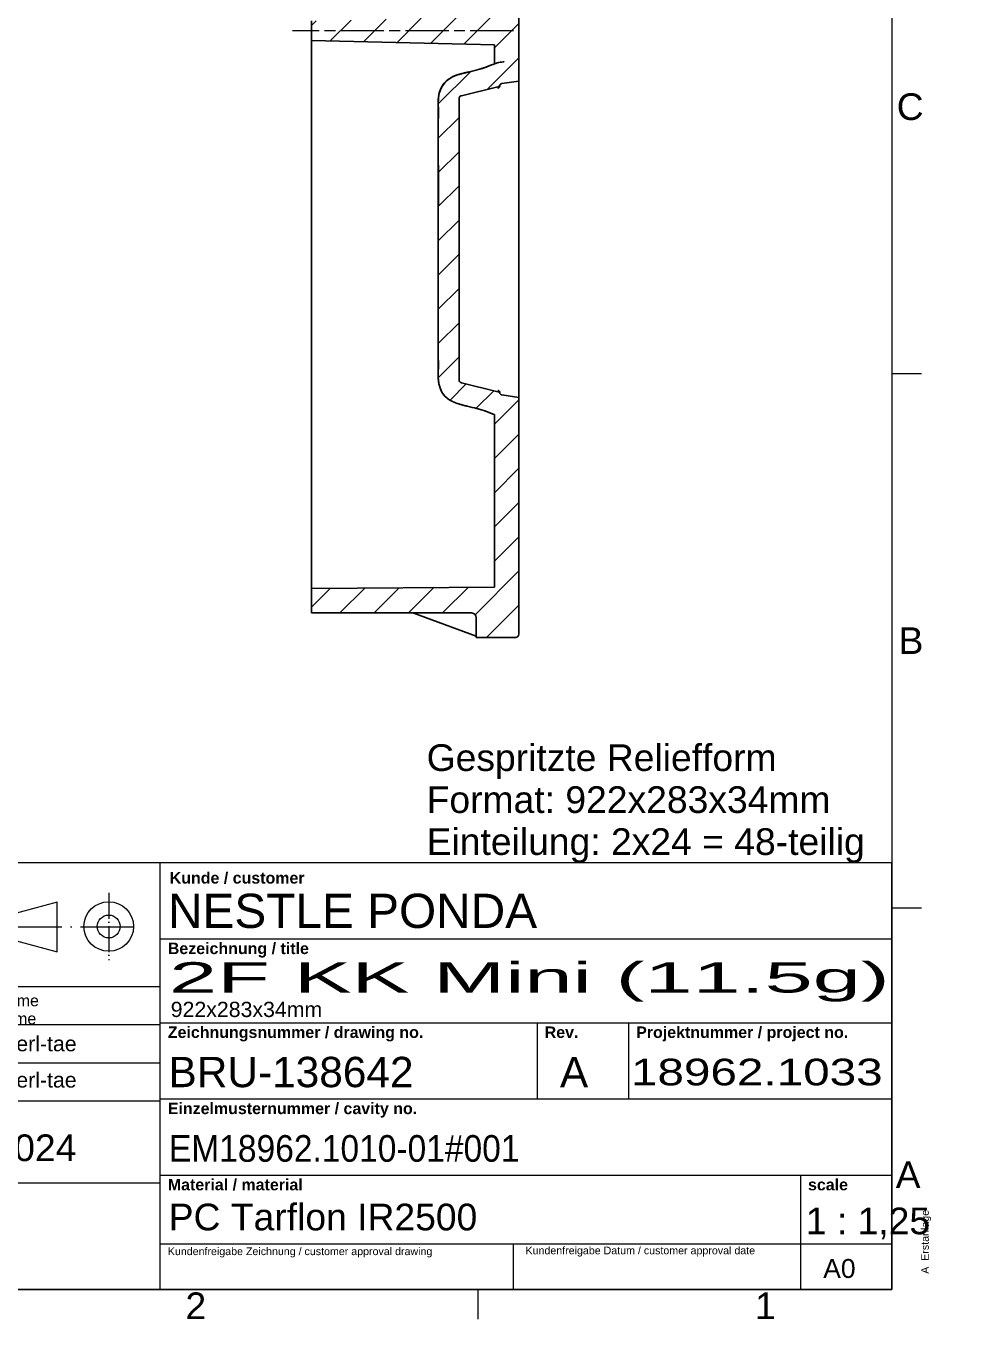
# Model space of a CAD drawing. Header units: millimetres. Extents: x 0 to 1486, y 0 to 1051.
# Drawn here: x 1319.2 to 1472.1, y 20.1 to 232.2 of the extents above; entities that cross this region are included whole.
import ezdxf
from ezdxf.enums import TextEntityAlignment as Align

# ---------------------------------------------------------------- set-up
doc = ezdxf.new("R2010")
doc.units = ezdxf.units.MM
doc.header["$LTSCALE"] = 1.25
doc.linetypes.add('CHAIN', pattern=[0.3543, 0.2362, -0.0295, 0.0591, -0.0295])
doc.linetypes.add('LONG_DASH_DOTTED', pattern=[0.3001, 0.2362, -0.0295, 0.0049, -0.0295])
for name, color, linetype, lineweight, true_color in [('Mittellinie(DIN)', 7, 'CHAIN', 15, 0x262659), ('Schraffur', 7, 'Continuous', 9, 0x1e1e47), ('Sichtbare Kanten(DIN)', 7, 'Continuous', 25, 0x262659), ('Skizziergeometrie(DIN)', 7, 'Continuous', 9, 0x262659), ('Skizzierlinie(DIN)', 7, 'Continuous', 9, 0x262659), ('Symbole(DIN)', 7, 'Continuous', 15, 0x262659)]:
    doc.layers.add(name, color=color, linetype=linetype, lineweight=lineweight, true_color=true_color)
doc.styles.add('Aktuell-DIN', font='arial.ttf')
doc.styles.add('Textstil157', font='arial.ttf', dxfattribs={"width": 0.78472})
doc.styles.add('Textstil159', font='arial.ttf', dxfattribs={"width": 0.784054})
doc.styles.add('Textstil307', font='arial.ttf', dxfattribs={"width": 1.278683})
doc.styles.add('Textstil31', font='arial.ttf')
doc.styles.add('Textstil310', font='arial.ttf', dxfattribs={"width": 2.038935})
doc.styles.add('Textstil32', font='arial.ttf')
doc.styles.add('Textstil44', font='arial.ttf', dxfattribs={"width": 0.9})
doc.styles.add('Textstil60', font='arial.ttf', dxfattribs={"width": 0.9})
doc.styles.add('Textstil70', font='arial.ttf')
doc.styles.add('Textstil82', font='arial.ttf')
doc.styles.add('Textstil85', font='arial.ttf')
doc.styles.add('Textstil95', font='arial.ttf', dxfattribs={"width": 0.9})

# ---------------------------------------------------------------- blocks, each defined once
blk = doc.blocks.new('Ränder Standardrahmen')
at = {"layer": 'Skizziergeometrie(DIN)'}
for p, q in [((1169, 140.17), (1172.9, 140.17)), ((1169, 70.08), (1172.9, 70.08)), ((1114.69, 20), (1114.69, 16.1))]:
    blk.add_line(p, q, dxfattribs=at)
at = {"layer": 'Skizziergeometrie(DIN)', "flags": 128}
blk.add_lwpolyline([(20, 20), (20, 821), (1169, 821), (1169, 20), (20, 20)], dxfattribs=at)
at = {"layer": 'Symbole(DIN)', "color": 179, "true_color": 0x262659, "char_height": 3.5, "attachment_point": 7, "style": 'Aktuell-DIN'}
for s, insert in [('C', (1169.64, 173.4)), ('B', (1169.89, 103.38)), ('A', (1169.51, 33.29)), ('2', (1076.32, 16.1)), ('1', (1151.04, 16.1))]:
    blk.add_mtext(s, dxfattribs=dict(at, insert=insert))
blk = doc.blocks.new('Schriftfelder Brunner_DIN')
at = {"layer": 'Skizziergeometrie(DIN)'}
for p, q in [((586.22, 162.14), (776.22, 162.14)), ((680.22, 106.14), (680.22, 162.14)), ((776.22, 106.14), (776.22, 162.14)), ((666.72, 156.95), (660.22, 155.2)), ((666.72, 150.45), (666.72, 156.95)), ((660.22, 152.2), (666.72, 150.45)), ((680.22, 152.14), (776.22, 152.14)), ((680.22, 141.14), (776.22, 141.14)), ((729.67, 141.14), (729.67, 131.14)), ((741.67, 141.14), (741.67, 131.14)), ((680.22, 131.14), (776.22, 131.14)), ((680.22, 121.14), (776.22, 121.14)), ((764.22, 121.14), (764.22, 106.14)), ((633.22, 120.14), (680.22, 120.14)), ((680.22, 112.14), (776.22, 112.14)), ((726.55, 112.14), (726.55, 106.14)), ((586.22, 106.14), (776.22, 106.14))]:
    blk.add_line(p, q, dxfattribs=at)
at = {"layer": 'Skizziergeometrie(DIN)', "linetype": 'LONG_DASH_DOTTED', "ltscale": 11.557228}
blk.add_line((673.47, 158.16), (673.47, 149.35), dxfattribs=at)
at = {"layer": 'Skizziergeometrie(DIN)', "linetype": 'LONG_DASH_DOTTED', "ltscale": 30.835279}
blk.add_line((658.21, 153.7), (676.72, 153.7), dxfattribs=at)
at = {"layer": 'Skizziergeometrie(DIN)'}
for radius in [3.25, 1.5]:
    blk.add_circle((673.47, 153.76), radius, dxfattribs=at)
at = {"layer": 'Skizzierlinie(DIN)', "linetype": 'Continuous'}
for p, q in [((633.22, 145.89), (680.22, 145.89)), ((633.22, 140.89), (680.22, 140.89)), ((633.22, 135.89), (680.22, 135.89)), ((633.22, 130.89), (680.22, 130.89))]:
    blk.add_line(p, q, dxfattribs=at)
at = {"layer": 'Symbole(DIN)', "color": 7, "char_height": 1, "attachment_point": 4, "rotation": 90, "style": 'Aktuell-DIN'}
for s, insert, width in [('\\fArial|b0|i0;{\\H1.0000;  }', (780.71, 163.19), 80.9694), ('\\fArial|b0|i0;{\\H1.0000;A  Erstanlage}', (780.72, 108.19), 70.1304), ('\\fArial|b0|i0;{\\H1.0000;  }', (782.12, 108.2), 70.1304), ('\\fArial|b0|i0;{\\H1.0000;  }', (783.52, 108.2), 76.3241), ('\\fArial|b0|i0;{\\H1.0000;  }', (784.92, 108.19), 77.0984)]:
    blk.add_mtext(s, dxfattribs=dict(at, insert=insert, width=width))
for insert in [(782.11, 163.19), (783.51, 163.19), (784.91, 163.19)]:
    blk.add_mtext('\\fArial|b0|i0;{\\H1.0000;  }', dxfattribs=dict(at, insert=insert))
at = {"layer": 'Symbole(DIN)', "color": 7, "attachment_point": 1, "style": 'Aktuell-DIN'}
for s, insert, char_height in [('\\fArial|b1|i0;{\\H1.5000;Kunde / customer}', (681.47, 160.89), 1.5), ('\\fArial|b1|i0;{\\H1.5000;Rev.}', (730.67, 140.64), 1.5), ('\\fArial|b1|i0;{\\H1.5000;Projektnummer / project no.}', (742.67, 140.64), 1.5), ('\\fArial|b1|i0;{\\H1.5000;Einzelmusternummer / cavity no.}', (681.22, 130.64), 1.5), ('\\fArial|b1|i0;{\\H1.5000;Material / material}', (681.22, 120.64), 1.5), ('\\fArial|b1|i0;{\\H1.5000;scale}', (765.22, 120.64), 1.5), ('\\fArial|b0|i0;{\\H1.0000;Kundenfreigabe Zeichnung / customer approval drawing}', (681.22, 111.64), 1), ('\\fArial|b0|i0;{\\H1.0000;Kundenfreigabe Datum / customer approval date}', (728.15, 111.75), 1)]:
    blk.add_mtext(s, dxfattribs=dict(at, insert=insert, char_height=char_height))
at = {"layer": 'Symbole(DIN)', "color": 7, "char_height": 1.5, "attachment_point": 1, "style": 'Aktuell-DIN'}
for s, insert, width in [('\\fArial|b1|i0;{\\H1.5000;Bezeichnung / title}', (681.22, 151.64), 33.1294), ('\\fArial|b1|i0;{\\H1.5000;Zeichnungsnummer / drawing no.}', (681.22, 140.64), 47.1313)]:
    blk.add_mtext(s, dxfattribs=dict(at, insert=insert, width=width))
at = {"layer": 'Symbole(DIN)', "color": 7, "insert": (658.72, 140.91), "char_height": 1.5, "attachment_point": 7, "line_spacing_factor": 0.944221, "style": 'Aktuell-DIN'}
blk.add_mtext('\\fArial|b0|i0;{\\H1.5000;Name\\P}\\fArial|b0|i0;{\\H1.5000;name}', dxfattribs=at)
at = {"layer": 'Symbole(DIN)', "color": 7}
for tag, p, height, style in [('Kunde_001', (681.24, 153.57), 4.49, 'Textstil82'), ('EPL_ABMESSUNG_001', (681.6, 141.88), 2, 'Textstil31'), ('Ersteller_001', (657.62, 137.39), 2, 'Textstil31'), ('Teilenummer_001', (681.31, 132.68), 3.98, 'Textstil85'), ('Revision_001', (732.67, 132.65), 3.98, 'Textstil85'), ('WF_Freigegeben_USERIN_001', (657.62, 132.63), 2, 'Textstil31'), ('R00_Revision_001', (591.29, 124.44), 2, 'Textstil31'), ('R00_Änderungsdatum_001', (598.64, 124.45), 2, 'Textstil31'), ('R00_Autor_001', (614.62, 124.46), 2, 'Textstil31'), ('Erstelldatum_001', (644.76, 122.97), 3.5, 'Aktuell-DIN'), ('Werkstoff_001', (681.34, 113.89), 3.5, 'Aktuell-DIN'), ('Anfänglicher_Ansichtsmaßstab_001', (764.93, 113.38), 3.5, 'Aktuell-DIN'), ('Artikelnummer_ERP_001', (587.14, 109.55), 5, 'Textstil32'), ('Blattgröße_001', (767.22, 107.64), 2.49, 'Textstil70')]:
    blk.add_attdef(tag, p, '', height=height, dxfattribs=dict(at, style=style))
at = {"layer": 'Symbole(DIN)', "color": 7, "style": 'Textstil31'}
for tag, p in [('R07_Änderungsdatum', (598.72, 146.44)), ('R07_Autor', (614.72, 146.44)), ('R06_Änderungsdatum', (598.72, 143.44)), ('R06_Autor', (614.72, 143.44)), ('R05_Änderungsdatum', (598.72, 140.44)), ('R05_Autor', (614.72, 140.44)), ('R04_Änderungsdatum', (598.72, 137.44)), ('R04_Autor', (614.72, 137.44)), ('R03_Änderungsdatum', (598.72, 134.44)), ('R03_Autor', (614.72, 134.44)), ('R02_Änderungsdatum', (598.72, 131.44)), ('R02_Autor', (614.72, 131.44)), ('R01_Änderungsdatum', (598.72, 128.41)), ('R01_Autor', (614.72, 128.41))]:
    blk.add_attdef(tag, text='', height=2, dxfattribs=at).set_placement(p, align=Align.MIDDLE_LEFT)
at = {"layer": 'Symbole(DIN)', "color": 7}
for tag, p, height, style, width in [('Benennung_Extern_001', (681.39, 145.09), 3.98, 'Textstil310', 2.0389), ('Erstelldatum_001', (645.4, 137.35), 2, 'Textstil157', 0.7847), ('Projektnummer_001', (741.99, 132.91), 3.5, 'Textstil307', 1.2787), ('WF_Freigegeben_DATEIN_001', (645.38, 132.52), 2, 'Textstil159', 0.7841), ('Musternummer_001', (681.37, 122.89), 3.5, 'Textstil44', 0.9)]:
    blk.add_attdef(tag, p, '', height=height, dxfattribs=dict(at, style=style, width=width))
at = {"layer": 'Symbole(DIN)', "color": 7, "style": 'Textstil31'}
for tag, p in [('R07_Revision', (592.23, 146.44)), ('R06_Revision', (592.23, 143.44)), ('R05_Revision', (592.23, 140.44)), ('R04_Revision', (592.23, 137.44)), ('R03_Revision', (592.23, 134.44)), ('R02_Revision', (592.23, 131.44)), ('R01_Revision', (592.23, 128.41))]:
    blk.add_attdef(tag, text='', height=2, dxfattribs=at).set_placement(p, align=Align.MIDDLE_CENTER)
at = {"layer": 'Symbole(DIN)', "color": 7}
for tag, height, style, p in [('Freigeber_Kunde', 2.5, 'Textstil60', (681.72, 109.64)), ('Freigabedatum_Kunde', 2.49, 'Textstil95', (728.17, 109.64))]:
    blk.add_attdef(tag, text='', height=height, dxfattribs=dict(at, style=style)).set_placement(p, align=Align.TOP_LEFT)
blk = doc.blocks.new('Dofo o.Konturr.o.Magnete_1')
at = {"layer": 'Symbole(DIN)', "color": 179, "true_color": 0x262659, "insert": (-28.74, 6.57), "char_height": 3.5, "attachment_point": 1, "line_spacing_factor": 0.944221, "style": 'Aktuell-DIN'}
blk.add_mtext('Gespritzte Reliefform\\PFormat: 922x283x34mm\\PEinteilung: 2x24 = 48-teilig', dxfattribs=at)

msp = doc.modelspace()

# ---------------------------------------------------------------- hatches: boundary and pattern name
at = {"layer": 'Schraffur'}
h = msp.add_hatch(dxfattribs=at)
h.set_pattern_fill('ANSI31', color=256, scale=31.75, style=0)
h.set_pattern_definition([(45, (0, 0), (-2.80633, 2.80633), [])])
edge = h.paths.add_edge_path()
edge.add_spline(control_points=[(1396.984, 222.5529), (1396.9977, 222.5854), (1397.0156, 222.616), (1397.0712, 222.6872), (1397.1114, 222.7203), (1397.1999, 222.7713), (1397.2496, 222.7871), (1397.297, 222.7938)], knot_values=[-0.03502854, -0.03502854, -0.03502854, -0.03502854, -0.02698494, -0.02698494, -0.01435568, -0.01435568, 0, 0, 0, 0], degree=3, periodic=0)
edge.add_line((1397.297, 222.7938), (1400.0726, 223.1839))
edge.add_line((1400.0726, 223.1839), (1400.0726, 323.7139))
edge.add_line((1400.0726, 323.7139), (1397.297, 324.104))
edge.add_spline(control_points=[(1397.297, 324.104), (1397.2533, 324.1101), (1397.2105, 324.1236), (1397.1317, 324.1637), (1397.0957, 324.1903), (1397.0284, 324.26), (1397.0019, 324.3024), (1396.984, 324.3449)], knot_values=[-0.04710107, -0.04710107, -0.04710107, -0.04710107, -0.03707219, -0.03707219, -0.02698495, -0.02698495, -0.01488365, -0.01488365, -0.01488365, -0.01488365], degree=3, periodic=0)
edge.add_spline(control_points=[(1396.984, 324.3449), (1396.9664, 324.3866), (1396.9431, 324.4259), (1396.8866, 324.4972), (1396.8537, 324.5288), (1396.7604, 324.5965), (1396.7, 324.6223), (1396.6424, 324.6364)], knot_values=[-0.04105801, -0.04105801, -0.04105801, -0.04105801, -0.02940182, -0.02940182, -0.01779015, -0.01779015, 0, 0, 0, 0], degree=3, periodic=0)
edge.add_line((1396.6424, 324.6364), (1390.6534, 326.1075))
edge.add_spline(control_points=[(1390.6534, 326.1075), (1390.6083, 326.1185), (1390.5646, 326.1361), (1390.4836, 326.1823), (1390.4466, 326.2111), (1390.3654, 326.2946), (1390.3313, 326.3506), (1390.2824, 326.4716), (1390.2726, 326.5365), (1390.2726, 326.593)], knot_values=[-0.04975464, -0.04975464, -0.04975464, -0.04975464, -0.04045265, -0.04045265, -0.0310865, -0.0310865, -0.0169662, -0.0169662, 0, 0, 0, 0], degree=3, periodic=0)
edge.add_line((1390.2726, 326.593), (1390.2726, 372.7047))
edge.add_spline(control_points=[(1390.2726, 372.7047), (1390.2726, 372.7512), (1390.2792, 372.7978), (1390.3049, 372.8874), (1390.324, 372.9302), (1390.3857, 373.029), (1390.432, 373.0755), (1390.5378, 373.1518), (1390.5984, 373.1768), (1390.6534, 373.1903)], knot_values=[-0.04975463, -0.04975463, -0.04975463, -0.04975463, -0.04045264, -0.04045264, -0.03108649, -0.03108649, -0.0169662, -0.0169662, 0, 0, 0, 0], degree=3, periodic=0)
edge.add_line((1390.6534, 373.1903), (1396.6424, 374.6613))
edge.add_spline(control_points=[(1396.6424, 374.6613), (1396.6864, 374.6721), (1396.7289, 374.6889), (1396.8082, 374.7336), (1396.8445, 374.7611), (1396.926, 374.8427), (1396.961, 374.8982), (1396.984, 374.9529)], knot_values=[-0.04105805, -0.04105805, -0.04105805, -0.04105805, -0.02940185, -0.02940185, -0.01779017, -0.01779017, 0, 0, 0, 0], degree=3, periodic=0)
edge.add_spline(control_points=[(1396.984, 374.9529), (1396.9977, 374.9854), (1397.0156, 375.016), (1397.0712, 375.0872), (1397.1114, 375.1203), (1397.1999, 375.1713), (1397.2496, 375.1871), (1397.297, 375.1938)], knot_values=[-0.03502854, -0.03502854, -0.03502854, -0.03502854, -0.02698494, -0.02698494, -0.01435568, -0.01435568, 0, 0, 0, 0], degree=3, periodic=0)
edge.add_line((1397.297, 375.1938), (1400.0726, 375.5839))
edge.add_line((1400.0726, 375.5839), (1400.0726, 414.4489))
edge.add_ellipse((1399.5726, 414.4489), major_axis=(0, 0.5), ratio=1, start_angle=270, end_angle=360)
edge.add_line((1399.5726, 414.9489), (1393.0726, 414.9489))
edge.add_line((1393.0726, 414.9489), (1393.0726, 411.6989))
edge.add_ellipse((1392.3226, 411.6989), major_axis=(0, -0.75), ratio=1, start_angle=0, end_angle=90, ccw=False)
edge.add_line((1392.3226, 410.9489), (1366.0726, 410.9489))
edge.add_line((1366.0726, 410.9489), (1366.0726, 406.9489))
edge.add_line((1366.0726, 406.9489), (1396.0726, 406.6871))
edge.add_line((1396.0726, 406.6871), (1396.0726, 378.4139))
edge.add_spline(control_points=[(1396.0726, 378.4139), (1395.428, 378.1814), (1394.9839, 377.9185), (1392.6661, 377.2635), (1391.3091, 376.9531), (1390.1285, 376.6619), (1389.6008, 376.5042), (1388.6535, 375.9937), (1388.2539, 375.6892), (1387.7134, 375.0855), (1387.3853, 374.6588), (1386.7806, 372.9198), (1386.8804, 372.2407), (1386.8779, 369.9004), (1386.8678, 369.5224), (1386.8748, 365.6373), (1386.8702, 362.7983), (1386.8699, 359.5868), (1386.8693, 358.151), (1386.866, 348.6709), (1386.8666, 347.9254), (1386.8666, 343.0133), (1386.8654, 340.1393), (1386.8694, 334.6137), (1386.8579, 331.9621), (1386.8812, 328.0549), (1386.8475, 327.7935), (1386.8612, 326.7263), (1386.9017, 326.086), (1387.282, 324.8323), (1387.5352, 324.4368), (1388.0696, 323.7557), (1388.4962, 323.403), (1389.5993, 322.78), (1390.27, 322.6098), (1392.462, 322.0682), (1393.2842, 321.877), (1395.0012, 321.3632), (1395.4769, 321.0963), (1396.0726, 320.8824)], knot_values=[-3.88984256, -3.88984256, -3.88984256, -3.88984256, -3.29809676, -3.29809676, -2.86298784, -2.86298784, -2.41092493, -2.41092493, -2.03198907, -2.03198907, -1.78519008, -1.78519008, -1.39875312, -1.39875312, -1.27028238, -1.27028238, -0.92160679, -0.92160679, -0.87586396, -0.87586396, -0.80684017, -0.80684017, -0.7095029, -0.7095029, -0.61969878, -0.61969878, -0.57717278, -0.57717278, -0.53744441, -0.53744441, -0.50046235, -0.50046235, -0.44055507, -0.44055507, -0.35866563, -0.35866563, -0.22430028, -0.22430028, -0.02449533, -0.02449533, -0.02449533, -0.02449533], degree=3, periodic=0)
edge.add_line((1396.0726, 320.8824), (1396.0726, 317.782))
edge.add_line((1396.0726, 317.782), (1366.0726, 317.0489))
edge.add_line((1366.0726, 317.0489), (1366.0726, 313.8489))
edge.add_line((1366.0726, 313.8489), (1396.0726, 313.1157))
edge.add_line((1396.0726, 313.1157), (1396.0726, 275.782))
edge.add_line((1396.0726, 275.782), (1366.0726, 275.0489))
edge.add_line((1366.0726, 275.0489), (1366.0726, 271.8489))
edge.add_line((1366.0726, 271.8489), (1396.0726, 271.1157))
edge.add_line((1396.0726, 271.1157), (1396.0726, 233.782))
edge.add_line((1396.0726, 233.782), (1366.0726, 233.0489))
edge.add_line((1366.0726, 233.0489), (1366.0726, 229.8489))
edge.add_line((1366.0726, 229.8489), (1396.0726, 229.1157))
edge.add_line((1396.0726, 229.1157), (1396.0726, 226.0139))
edge.add_spline(control_points=[(1396.0726, 226.0139), (1395.428, 225.7814), (1394.9839, 225.5185), (1392.6661, 224.8635), (1391.3091, 224.5531), (1390.1285, 224.2619), (1389.6008, 224.1042), (1388.6535, 223.5937), (1388.2539, 223.2892), (1387.7134, 222.6855), (1387.3853, 222.2588), (1386.7806, 220.5198), (1386.8804, 219.8407), (1386.8779, 217.5004), (1386.8678, 217.1224), (1386.8748, 213.2373), (1386.8702, 210.3983), (1386.8699, 207.1868), (1386.8693, 205.751), (1386.866, 196.2709), (1386.8666, 195.5254), (1386.8666, 190.6133), (1386.8654, 187.7393), (1386.8694, 182.2137), (1386.8579, 179.5621), (1386.8812, 175.6549), (1386.8475, 175.3935), (1386.8612, 174.3263), (1386.9017, 173.686), (1387.282, 172.4323), (1387.5352, 172.0368), (1388.0696, 171.3557), (1388.4962, 171.003), (1389.5993, 170.38), (1390.27, 170.2098), (1392.462, 169.6682), (1393.2842, 169.477), (1395.0012, 168.9632), (1395.4769, 168.6963), (1396.0726, 168.4824)], knot_values=[-3.88984335, -3.88984335, -3.88984335, -3.88984335, -3.29809739, -3.29809739, -2.86298835, -2.86298835, -2.41092533, -2.41092533, -2.03198937, -2.03198937, -1.78519031, -1.78519031, -1.39875326, -1.39875326, -1.27028248, -1.27028248, -0.9216068, -0.9216068, -0.87586396, -0.87586396, -0.80684017, -0.80684017, -0.7095029, -0.7095029, -0.61969878, -0.61969878, -0.57717278, -0.57717278, -0.53744441, -0.53744441, -0.50046235, -0.50046235, -0.44055507, -0.44055507, -0.35866563, -0.35866563, -0.22430028, -0.22430028, -0.02449533, -0.02449533, -0.02449533, -0.02449533], degree=3, periodic=0)
edge.add_line((1396.0726, 168.4824), (1396.0726, 140.2107))
edge.add_line((1396.0726, 140.2107), (1366.0726, 139.9489))
edge.add_line((1366.0726, 139.9489), (1366.0726, 135.9489))
edge.add_line((1366.0726, 135.9489), (1392.3226, 135.9489))
edge.add_ellipse((1392.3226, 135.1989), major_axis=(0.75, 0), ratio=1, start_angle=0, end_angle=90, ccw=False)
edge.add_line((1393.0726, 135.1989), (1393.0726, 131.9489))
edge.add_line((1393.0726, 131.9489), (1399.5726, 131.9489))
edge.add_ellipse((1399.5726, 132.4489), major_axis=(0.5, 0), ratio=1, start_angle=270, end_angle=360)
edge.add_line((1400.0726, 132.4489), (1400.0726, 171.3139))
edge.add_line((1400.0726, 171.3139), (1397.297, 171.704))
edge.add_spline(control_points=[(1397.297, 171.704), (1397.2533, 171.7101), (1397.2105, 171.7236), (1397.1317, 171.7637), (1397.0957, 171.7903), (1397.0284, 171.86), (1397.0019, 171.9024), (1396.984, 171.9449)], knot_values=[-0.04710107, -0.04710107, -0.04710107, -0.04710107, -0.03707219, -0.03707219, -0.02698495, -0.02698495, -0.01488365, -0.01488365, -0.01488365, -0.01488365], degree=3, periodic=0)
edge.add_spline(control_points=[(1396.984, 171.9449), (1396.9664, 171.9866), (1396.9431, 172.0259), (1396.8866, 172.0972), (1396.8537, 172.1288), (1396.7604, 172.1965), (1396.7, 172.2223), (1396.6424, 172.2364)], knot_values=[-0.04105801, -0.04105801, -0.04105801, -0.04105801, -0.02940182, -0.02940182, -0.01779015, -0.01779015, 0, 0, 0, 0], degree=3, periodic=0)
edge.add_line((1396.6424, 172.2364), (1390.6534, 173.7075))
edge.add_spline(control_points=[(1390.6534, 173.7075), (1390.6083, 173.7185), (1390.5646, 173.7361), (1390.4836, 173.7823), (1390.4466, 173.8111), (1390.3654, 173.8946), (1390.3313, 173.9506), (1390.2824, 174.0716), (1390.2726, 174.1365), (1390.2726, 174.193)], knot_values=[-0.04975464, -0.04975464, -0.04975464, -0.04975464, -0.04045265, -0.04045265, -0.0310865, -0.0310865, -0.0169662, -0.0169662, 0, 0, 0, 0], degree=3, periodic=0)
edge.add_line((1390.2726, 174.193), (1390.2726, 220.3047))
edge.add_spline(control_points=[(1390.2726, 220.3047), (1390.2726, 220.3512), (1390.2792, 220.3978), (1390.3049, 220.4874), (1390.324, 220.5302), (1390.3857, 220.629), (1390.432, 220.6755), (1390.5378, 220.7518), (1390.5984, 220.7768), (1390.6534, 220.7903)], knot_values=[-0.04975463, -0.04975463, -0.04975463, -0.04975463, -0.04045264, -0.04045264, -0.03108649, -0.03108649, -0.0169662, -0.0169662, 0, 0, 0, 0], degree=3, periodic=0)
edge.add_line((1390.6534, 220.7903), (1396.6424, 222.2613))
edge.add_spline(control_points=[(1396.6424, 222.2613), (1396.6864, 222.2721), (1396.7289, 222.2889), (1396.8082, 222.3336), (1396.8445, 222.3611), (1396.926, 222.4427), (1396.961, 222.4982), (1396.984, 222.5529)], knot_values=[-0.04105805, -0.04105805, -0.04105805, -0.04105805, -0.02940185, -0.02940185, -0.01779017, -0.01779017, 0, 0, 0, 0], degree=3, periodic=0)

# ---------------------------------------------------------------- linework, layer by layer
at = {"layer": 'Mittellinie(DIN)', "ltscale": 23.990969}
msp.add_line((1399.1976, 231.4489), (1362.9476, 231.4489), dxfattribs=at)
at = {"layer": 'Sichtbare Kanten(DIN)'}
for p, q in [((1400.0726, 223.1839), (1400.0726, 323.7139)), ((1366.0726, 233.0489), (1366.0726, 229.8489)), ((1366.0726, 229.8489), (1396.0726, 229.1157)), ((1366.0726, 139.9489), (1366.0726, 229.8489)), ((1396.0726, 229.1157), (1396.0726, 226.0139)), ((1397.297, 222.7938), (1400.0726, 223.1839)), ((1400.0726, 223.1839), (1400.0726, 222.6887)), ((1390.6534, 220.7903), (1396.6424, 222.2613)), ((1400.0726, 222.6887), (1400.0726, 197.3989)), ((1390.2726, 174.193), (1390.2726, 220.3047)), ((1400.0726, 202.2489), (1400.0776, 202.2489)), ((1400.0776, 202.2489), (1400.0776, 197.7388)), ((1400.0776, 197.7388), (1400.0726, 197.7388)), ((1400.0726, 197.3989), (1400.0776, 197.3989)), ((1400.0726, 197.2489), (1400.0726, 197.3989)), ((1400.0776, 197.7489), (1400.0826, 197.7489)), ((1400.0776, 197.3989), (1400.0776, 197.2489)), ((1400.0826, 196.7489), (1400.0826, 197.7489)), ((1400.0726, 197.2489), (1400.0776, 197.2489)), ((1400.0726, 197.0989), (1400.0726, 197.2489)), ((1400.0726, 197.0989), (1400.0776, 197.0989)), ((1400.0726, 197.0989), (1400.0726, 171.809)), ((1400.0726, 196.759), (1400.0776, 196.759)), ((1400.0776, 197.2489), (1400.0776, 197.0989)), ((1400.0776, 196.759), (1400.0776, 192.2489)), ((1400.0776, 196.7489), (1400.0826, 196.7489)), ((1400.0726, 192.2489), (1400.0776, 192.2489)), ((1396.6424, 172.2364), (1390.6534, 173.7075)), ((1400.0726, 171.3139), (1397.297, 171.704)), ((1400.0726, 171.809), (1400.0726, 171.3139)), ((1400.0726, 132.4489), (1400.0726, 171.3139)), ((1396.0726, 168.4824), (1396.0726, 140.2107)), ((1396.0726, 140.2107), (1366.0726, 139.9489)), ((1366.0726, 139.9489), (1366.0726, 135.9489)), ((1366.0726, 135.9489), (1392.3226, 135.9489)), ((1393.0726, 132.1617), (1382.6675, 135.9489)), ((1393.0726, 135.1989), (1393.0726, 131.9489)), ((1393.0726, 131.9489), (1399.5726, 131.9489))]:
    msp.add_line(p, q, dxfattribs=at)
for centre, radius, start, end in [((1392.3226, 135.1989), 0.75, 0, 90), ((1399.5726, 132.4489), 0.5, 270, 0)]:
    msp.add_arc(centre, radius, start, end, dxfattribs=at)
for points, knots in [([(1396.0726, 226.0139), (1395.428, 225.7814), (1394.9839, 225.5185), (1392.6661, 224.8635), (1391.3091, 224.5531), (1390.1285, 224.2619), (1389.6008, 224.1042), (1388.6535, 223.5937), (1388.2539, 223.2892), (1387.7134, 222.6855), (1387.3853, 222.2588), (1386.7806, 220.5198), (1386.8804, 219.8407), (1386.8779, 217.5004), (1386.8678, 217.1224), (1386.8748, 213.2373), (1386.8702, 210.3983), (1386.8699, 207.1868), (1386.8693, 205.751), (1386.866, 196.2709), (1386.8666, 195.5254), (1386.8666, 190.6133), (1386.8654, 187.7393), (1386.8694, 182.2137), (1386.8579, 179.5621), (1386.8812, 175.6549), (1386.8475, 175.3935), (1386.8612, 174.3263), (1386.9017, 173.686), (1387.282, 172.4323), (1387.5352, 172.0368), (1388.0696, 171.3557), (1388.4962, 171.003), (1389.5993, 170.38), (1390.27, 170.2098), (1392.462, 169.6682), (1393.2842, 169.477), (1395.0012, 168.9632), (1395.4769, 168.6963), (1396.0726, 168.4824)], [-3.88984335, -3.88984335, -3.88984335, -3.88984335, -3.29809739, -3.29809739, -2.86298835, -2.86298835, -2.41092533, -2.41092533, -2.03198937, -2.03198937, -1.78519031, -1.78519031, -1.39875326, -1.39875326, -1.27028248, -1.27028248, -0.9216068, -0.9216068, -0.87586396, -0.87586396, -0.80684017, -0.80684017, -0.7095029, -0.7095029, -0.61969878, -0.61969878, -0.57717278, -0.57717278, -0.53744441, -0.53744441, -0.50046235, -0.50046235, -0.44055507, -0.44055507, -0.35866563, -0.35866563, -0.22430028, -0.22430028, -0.02449533, -0.02449533, -0.02449533, -0.02449533]), ([(1393.6561, 225.1432), (1393.6696, 225.1472), (1393.6829, 225.1512), (1393.7964, 225.1849), (1393.8861, 225.2124), (1394.0583, 225.2663), (1394.1348, 225.2911), (1394.2797, 225.3388), (1394.3355, 225.3577), (1394.5124, 225.4192), (1394.6393, 225.4649), (1395.1184, 225.6463), (1395.4796, 225.8001), (1395.9255, 225.9656), (1396.0021, 225.9929), (1396.0726, 226.0173)], [8.572018834, 8.572018834, 8.572018834, 8.572018834, 8.577246029, 8.577246029, 8.617316989, 8.617316989, 8.667283306, 8.667283306, 8.733463204, 8.733463204, 8.833541211, 8.833541211, 9.064586811, 9.064586811, 9.118197977, 9.118197977, 9.118197977, 9.118197977]), ([(1394.5992, 225.4398), (1394.6078, 225.4428), (1394.6288, 225.4503), (1394.6854, 225.4706), (1394.724, 225.4847), (1394.8143, 225.5182), (1394.8765, 225.5419), (1394.9874, 225.5853), (1395.0355, 225.6045), (1395.0773, 225.6212), (1395.0875, 225.6253), (1395.1017, 225.6311), (1395.1067, 225.6331), (1395.1108, 225.6347), (1395.111, 225.6348), (1395.1112, 225.6349), (1395.1113, 225.635), (1395.1114, 225.635)], [0.448173685, 0.448173685, 0.448173685, 0.448173685, 0.463187579, 0.463187579, 0.493275974, 0.493275974, 0.538455966, 0.538455966, 0.572368625, 0.572368625, 0.586753281, 0.586753281, 0.597533867, 0.597533867, 0.598038916, 0.598038916, 0.598273981, 0.598273981, 0.598273981, 0.598273981]), ([(1396.0726, 226.0175), (1396.0866, 226.0223), (1396.1004, 226.027), (1396.1315, 226.0377), (1396.1405, 226.0408), (1396.1851, 226.0561), (1396.2065, 226.0635), (1396.2573, 226.0805), (1396.2871, 226.0904), (1396.383, 226.1211), (1396.4568, 226.1436), (1396.6803, 226.2063), (1396.8388, 226.2436), (1397.1408, 226.3035), (1397.2907, 226.3279), (1397.4762, 226.3555), (1397.5207, 226.3619), (1397.5771, 226.3698), (1397.5922, 226.372), (1397.6133, 226.3749), (1397.6201, 226.3759), (1397.6297, 226.3772), (1397.6329, 226.3777), (1397.6363, 226.3781), (1397.6367, 226.3782), (1397.6371, 226.3783), (1397.6372, 226.3783), (1397.6374, 226.3783), (1397.6374, 226.3783), (1397.6375, 226.3783)], [17.78891857, 17.78891857, 17.78891857, 17.78891857, 17.811022473, 17.811022473, 17.835862756, 17.835862756, 17.847627801, 17.847627801, 17.859308529, 17.859308529, 17.882883861, 17.882883861, 17.930148387, 17.930148387, 17.976701168, 17.976701168, 17.991690711, 17.991690711, 17.997483317, 17.997483317, 18.000376326, 18.000376326, 18.001821905, 18.001821905, 18.002002548, 18.002002548, 18.002047709, 18.002047709, 18.002074806, 18.002074806, 18.002074806, 18.002074806]), ([(1396.704, 226.1977), (1396.704, 226.1977), (1396.7046, 226.1978), (1396.7083, 226.1987), (1396.7137, 226.2001), (1396.7137, 226.2001)], [0.2214786712, 0.2214786712, 0.2214786712, 0.2214786712, 0.2282754241, 0.2282754241, 0.2468780607, 0.2468780607, 0.2468780607, 0.2468780607]), ([(1388.9753, 170.7325), (1388.6977, 170.888), (1388.4398, 171.0713), (1387.9169, 171.5377), (1387.656, 171.8459), (1387.27, 172.5142), (1387.1343, 172.8696), (1386.9316, 173.647), (1386.8767, 174.0842), (1386.834, 175.0441), (1386.8568, 175.5681), (1386.8779, 177.099), (1386.8503, 178.1073), (1386.8694, 182.1393), (1386.8576, 185.1632), (1386.8588, 197.26), (1386.8939, 206.3327), (1386.8507, 216.9268), (1386.801, 218.4513), (1386.873, 220.3741), (1386.918, 220.7784), (1387.0828, 221.4408), (1387.1753, 221.7101), (1387.3929, 222.1838), (1387.5115, 222.3933), (1387.8933, 222.9349), (1388.1986, 223.2333), (1388.8312, 223.7003), (1389.1673, 223.888), (1389.913, 224.1964), (1390.3267, 224.3115), (1390.9707, 224.4697), (1391.2014, 224.523), (1391.4323, 224.5781)], [0, 0, 0, 0, 0.09634503, 0.09634503, 0.21587601, 0.21587601, 0.32926736, 0.32926736, 0.46081548, 0.46081548, 0.61774187, 0.61774187, 0.92018185, 0.92018185, 1.82736852, 1.82736852, 4.54927811, 4.54927811, 5.00610632, 5.00610632, 5.12672201, 5.12672201, 5.21228337, 5.21228337, 5.28445169, 5.28445169, 5.412621, 5.412621, 5.52834229, 5.52834229, 5.65602819, 5.65602819, 5.72947361, 5.72947361, 5.72947361, 5.72947361]), ([(1386.8645, 218.2072), (1386.8629, 218.5578), (1386.8526, 218.9068), (1386.8384, 219.6919), (1386.8415, 220.1314), (1386.9356, 220.8786), (1387.0052, 221.1925), (1387.1854, 221.7342), (1387.2845, 221.9684), (1387.5124, 222.3961), (1387.6391, 222.593), (1387.9003, 222.9226), (1388.0309, 223.0615), (1388.2547, 223.2644), (1388.3432, 223.3372), (1388.441, 223.411), (1388.4508, 223.4183), (1388.4605, 223.4256)], [7.294151693, 7.294151693, 7.294151693, 7.294151693, 7.399516324, 7.399516324, 7.53003968, 7.53003968, 7.626280203, 7.626280203, 7.702401465, 7.702401465, 7.772006117, 7.772006117, 7.828577829, 7.828577829, 7.863034699, 7.863034699, 7.866851316, 7.866851316, 7.866851316, 7.866851316]), ([(1390.2396, 224.281), (1390.2622, 224.2877), (1390.2847, 224.2943), (1390.4617, 224.3457), (1390.6187, 224.3867), (1390.7862, 224.4281), (1390.8063, 224.4331), (1390.8262, 224.4379)], [7.8434814482, 7.8434814482, 7.8434814482, 7.8434814482, 7.8505332855, 7.8505332855, 7.8988777869, 7.8988777869, 7.9055277134, 7.9055277134, 7.9055277134, 7.9055277134]), ([(1390.242, 224.2816), (1390.4379, 224.3399), (1390.6358, 224.3911), (1390.9701, 224.4719), (1391.1077, 224.5035), (1391.2766, 224.5418), (1391.3054, 224.5483), (1391.335, 224.555), (1391.3352, 224.5551), (1391.3354, 224.5551)], [8.172091182, 8.172091182, 8.172091182, 8.172091182, 8.233171119, 8.233171119, 8.278625356, 8.278625356, 8.287842454, 8.287842454, 8.287910193, 8.287910193, 8.287910193, 8.287910193]), ([(1390.7783, 224.4254), (1390.8581, 224.4463), (1390.9384, 224.4666), (1391.2634, 224.5464), (1391.5104, 224.6017), (1391.7763, 224.6616), (1391.8001, 224.6669), (1391.8239, 224.6723)], [0.703093218, 0.703093218, 0.703093218, 0.703093218, 0.728236772, 0.728236772, 0.804744227, 0.804744227, 0.812270791, 0.812270791, 0.812270791, 0.812270791]), ([(1390.9536, 224.4702), (1391.0256, 224.4883), (1391.0977, 224.5059), (1391.345, 224.5652), (1391.5216, 224.6052), (1391.7586, 224.6587), (1391.8249, 224.6736), (1391.8885, 224.6879)], [8.3751849989, 8.3751849989, 8.3751849989, 8.3751849989, 8.3975506209, 8.3975506209, 8.4519295259, 8.4519295259, 8.473394888, 8.473394888, 8.473394888, 8.473394888]), ([(1396.984, 222.5529), (1396.9977, 222.5854), (1397.0156, 222.616), (1397.0712, 222.6872), (1397.1114, 222.7203), (1397.1999, 222.7713), (1397.2496, 222.7871), (1397.297, 222.7938)], [-0.0350285445, -0.0350285445, -0.0350285445, -0.0350285445, -0.0269849441, -0.0269849441, -0.0143556837, -0.0143556837, 0, 0, 0, 0]), ([(1386.9244, 220.7595), (1386.9367, 220.8369), (1386.9509, 220.914), (1387.0257, 221.2679), (1387.1105, 221.5395), (1387.2212, 221.805), (1387.2232, 221.8097), (1387.2252, 221.8144)], [7.21253458, 7.21253458, 7.21253458, 7.21253458, 7.236145783, 7.236145783, 7.321666658, 7.321666658, 7.323217622, 7.323217622, 7.323217622, 7.323217622]), ([(1390.2726, 220.3047), (1390.2726, 220.3512), (1390.2792, 220.3978), (1390.3049, 220.4874), (1390.324, 220.5302), (1390.3857, 220.629), (1390.432, 220.6755), (1390.5378, 220.7518), (1390.5984, 220.7768), (1390.6534, 220.7903)], [-0.0497546277, -0.0497546277, -0.0497546277, -0.0497546277, -0.0404526376, -0.0404526376, -0.0310864888, -0.0310864888, -0.0169662017, -0.0169662017, 0, 0, 0, 0]), ([(1396.9607, 222.4777), (1396.9575, 222.4618), (1396.9531, 222.4462), (1396.9475, 222.431), (1396.9406, 222.4119), (1396.9319, 222.3934), (1396.9215, 222.3756), (1396.9153, 222.3649), (1396.9084, 222.3546), (1396.901, 222.3445), (1396.8862, 222.3243), (1396.869, 222.3054), (1396.8498, 222.2881), (1396.8306, 222.2708), (1396.8094, 222.255), (1396.7864, 222.241), (1396.775, 222.234), (1396.7631, 222.2275), (1396.7508, 222.2215), (1396.7304, 222.2114), (1396.7089, 222.2026), (1396.6866, 222.1953), (1396.6687, 222.1894), (1396.6504, 222.1845), (1396.6317, 222.1805)], [-1.07691042, -1.07691042, -1.07691042, -1.07691042, -0.95725371, -0.95725371, -0.95725371, -0.80769998, -0.80769998, -0.80769998, -0.71794028, -0.71794028, -0.71794028, -0.53845523, -0.53845523, -0.53845523, -0.35897014, -0.35897014, -0.35897014, -0.26921044, -0.26921044, -0.26921044, -0.11965671, -0.11965671, -0.11965671, 0, 0, 0, 0]), ([(1396.9607, 222.2986), (1396.9575, 222.287), (1396.9531, 222.2753), (1396.9475, 222.2637), (1396.9406, 222.2492), (1396.9319, 222.2349), (1396.9215, 222.2208), (1396.9153, 222.2124), (1396.9084, 222.204), (1396.901, 222.1958), (1396.8862, 222.1794), (1396.869, 222.1636), (1396.8498, 222.1486), (1396.8306, 222.1335), (1396.8094, 222.1193), (1396.7864, 222.1061), (1396.775, 222.0995), (1396.7631, 222.0932), (1396.7508, 222.0872), (1396.7304, 222.0771), (1396.7089, 222.0678), (1396.6866, 222.0594), (1396.6687, 222.0527), (1396.6504, 222.0465), (1396.6317, 222.041)], [-1.07691042, -1.07691042, -1.07691042, -1.07691042, -0.95725371, -0.95725371, -0.95725371, -0.80769998, -0.80769998, -0.80769998, -0.71794028, -0.71794028, -0.71794028, -0.53845523, -0.53845523, -0.53845523, -0.35897014, -0.35897014, -0.35897014, -0.26921044, -0.26921044, -0.26921044, -0.11965671, -0.11965671, -0.11965671, 0, 0, 0, 0]), ([(1396.6424, 222.2613), (1396.6864, 222.2721), (1396.7289, 222.2889), (1396.8082, 222.3336), (1396.8445, 222.3611), (1396.926, 222.4427), (1396.961, 222.4982), (1396.984, 222.5529)], [-0.0410580539, -0.0410580539, -0.0410580539, -0.0410580539, -0.029401851, -0.029401851, -0.017790166, -0.017790166, 0, 0, 0, 0]), ([(1396.9823, 222.5489), (1396.9822, 222.5486), (1396.982, 222.5483), (1396.9819, 222.548), (1396.9806, 222.5448), (1396.9787, 222.5399), (1396.9764, 222.5335), (1396.9741, 222.5271), (1396.9714, 222.5191), (1396.9687, 222.5097), (1396.9673, 222.505), (1396.9659, 222.5), (1396.9646, 222.4946), (1396.9639, 222.492), (1396.9632, 222.4892), (1396.9626, 222.4864), (1396.962, 222.4835), (1396.9613, 222.4806), (1396.9607, 222.4777)], [0.119113029, 0.119113029, 0.119113029, 0.119113029, 0.132773773, 0.132773773, 0.132773773, 0.265178157, 0.265178157, 0.265178157, 0.3981672, 0.3981672, 0.3981672, 0.464557726, 0.464557726, 0.464557726, 0.497740401, 0.497740401, 0.497740401, 0.530899951, 0.530899951, 0.530899951, 0.530899951]), ([(1386.8579, 215.175), (1386.8574, 215.2438), (1386.8569, 215.3126), (1386.8535, 215.8523), (1386.8521, 216.3247), (1386.856, 216.7968)], [6.990842286, 6.990842286, 6.990842286, 6.990842286, 7.011535207, 7.011535207, 7.153098653, 7.153098653, 7.153098653, 7.153098653]), ([(1387.0083, 173.3596), (1386.9487, 173.6063), (1386.9068, 173.8579), (1386.8271, 174.634), (1386.8399, 175.1736), (1386.8573, 175.7902), (1386.8599, 175.8797), (1386.8621, 175.969)], [2.801032468, 2.801032468, 2.801032468, 2.801032468, 2.878271661, 2.878271661, 3.037216784, 3.037216784, 3.064243423, 3.064243423, 3.064243423, 3.064243423]), ([(1390.6534, 173.7075), (1390.6083, 173.7185), (1390.5646, 173.7361), (1390.4836, 173.7823), (1390.4466, 173.8111), (1390.3654, 173.8946), (1390.3313, 173.9506), (1390.2824, 174.0716), (1390.2726, 174.1365), (1390.2726, 174.193)], [-0.0497546416, -0.0497546416, -0.0497546416, -0.0497546416, -0.0404526482, -0.0404526482, -0.031086496, -0.031086496, -0.0169662041, -0.0169662041, 0, 0, 0, 0]), ([(1387.9847, 171.4929), (1387.9657, 171.5122), (1387.947, 171.5319), (1387.8516, 171.6341), (1387.7788, 171.7204), (1387.6989, 171.8257), (1387.6867, 171.8421), (1387.6746, 171.8587)], [2.5866533301, 2.5866533301, 2.5866533301, 2.5866533301, 2.5947848239, 2.5947848239, 2.6285866788, 2.6285866788, 2.6347502203, 2.6347502203, 2.6347502203, 2.6347502203]), ([(1396.9607, 172.1991), (1396.9575, 172.2108), (1396.9531, 172.2224), (1396.9475, 172.234), (1396.9406, 172.2485), (1396.9319, 172.2629), (1396.9215, 172.2769), (1396.9153, 172.2854), (1396.9084, 172.2937), (1396.901, 172.3019), (1396.8862, 172.3183), (1396.869, 172.3341), (1396.8498, 172.3492), (1396.8306, 172.3642), (1396.8094, 172.3784), (1396.7864, 172.3916), (1396.775, 172.3982), (1396.7631, 172.4045), (1396.7508, 172.4106), (1396.7304, 172.4206), (1396.7089, 172.4299), (1396.6866, 172.4383), (1396.6687, 172.4451), (1396.6504, 172.4512), (1396.6317, 172.4567)], [-1.07691042, -1.07691042, -1.07691042, -1.07691042, -0.95725371, -0.95725371, -0.95725371, -0.80769998, -0.80769998, -0.80769998, -0.71794028, -0.71794028, -0.71794028, -0.53845523, -0.53845523, -0.53845523, -0.35897014, -0.35897014, -0.35897014, -0.26921044, -0.26921044, -0.26921044, -0.11965671, -0.11965671, -0.11965671, 0, 0, 0, 0]), ([(1396.9607, 172.0201), (1396.9575, 172.0359), (1396.9531, 172.0515), (1396.9475, 172.0668), (1396.9406, 172.0858), (1396.9319, 172.1044), (1396.9215, 172.1221), (1396.9153, 172.1328), (1396.9084, 172.1432), (1396.901, 172.1532), (1396.8862, 172.1734), (1396.869, 172.1923), (1396.8498, 172.2096), (1396.8306, 172.227), (1396.8094, 172.2427), (1396.7864, 172.2567), (1396.775, 172.2637), (1396.7631, 172.2702), (1396.7508, 172.2763), (1396.7304, 172.2863), (1396.7089, 172.2951), (1396.6866, 172.3024), (1396.6687, 172.3083), (1396.6504, 172.3132), (1396.6317, 172.3172)], [-1.07691042, -1.07691042, -1.07691042, -1.07691042, -0.95725371, -0.95725371, -0.95725371, -0.80769998, -0.80769998, -0.80769998, -0.71794028, -0.71794028, -0.71794028, -0.53845523, -0.53845523, -0.53845523, -0.35897014, -0.35897014, -0.35897014, -0.26921044, -0.26921044, -0.26921044, -0.11965671, -0.11965671, -0.11965671, 0, 0, 0, 0]), ([(1396.984, 171.9449), (1396.9664, 171.9866), (1396.9431, 172.0259), (1396.8866, 172.0972), (1396.8537, 172.1288), (1396.7604, 172.1965), (1396.7, 172.2223), (1396.6424, 172.2364)], [-0.041058009, -0.041058009, -0.041058009, -0.041058009, -0.0294018224, -0.0294018224, -0.0177901535, -0.0177901535, 0, 0, 0, 0]), ([(1396.9823, 171.9488), (1396.9822, 171.9491), (1396.982, 171.9494), (1396.9819, 171.9497), (1396.9806, 171.953), (1396.9787, 171.9578), (1396.9764, 171.9642), (1396.9741, 171.9706), (1396.9714, 171.9786), (1396.9687, 171.988), (1396.9673, 171.9927), (1396.9659, 171.9978), (1396.9646, 172.0031), (1396.9639, 172.0058), (1396.9632, 172.0085), (1396.9626, 172.0113), (1396.962, 172.0142), (1396.9613, 172.0171), (1396.9607, 172.0201)], [0.119113029, 0.119113029, 0.119113029, 0.119113029, 0.132773773, 0.132773773, 0.132773773, 0.265178157, 0.265178157, 0.265178157, 0.3981672, 0.3981672, 0.3981672, 0.464557726, 0.464557726, 0.464557726, 0.497740401, 0.497740401, 0.497740401, 0.530899951, 0.530899951, 0.530899951, 0.530899951]), ([(1397.297, 171.704), (1397.2533, 171.7101), (1397.2105, 171.7236), (1397.1317, 171.7637), (1397.0957, 171.7903), (1397.0284, 171.86), (1397.0019, 171.9024), (1396.984, 171.9449)], [-0.0471010744, -0.0471010744, -0.0471010744, -0.0471010744, -0.0370721904, -0.0370721904, -0.0269849462, -0.0269849462, -0.0148836538, -0.0148836538, -0.0148836538, -0.0148836538]), ([(1390.9903, 170.0299), (1390.9903, 170.0299), (1390.9828, 170.0317), (1390.9563, 170.0381), (1390.9371, 170.0426), (1390.8844, 170.0554), (1390.8478, 170.0642), (1390.7532, 170.0874), (1390.6913, 170.1029), (1390.5447, 170.1404), (1390.4569, 170.1636), (1390.251, 170.221), (1390.1304, 170.2568), (1389.955, 170.3137), (1389.899, 170.3326), (1389.8433, 170.3523)], [2.104488532, 2.104488532, 2.104488532, 2.104488532, 2.11766637, 2.11766637, 2.130926532, 2.130926532, 2.148405699, 2.148405699, 2.171729814, 2.171729814, 2.200535483, 2.200535483, 2.238285272, 2.238285272, 2.256004347, 2.256004347, 2.256004347, 2.256004347]), ([(1391.53, 169.8988), (1391.5114, 169.9029), (1391.4927, 169.907), (1391.2331, 169.9643), (1390.9915, 170.0186), (1390.5593, 170.129), (1390.3673, 170.1829), (1390.1775, 170.2435)], [1.482921149, 1.482921149, 1.482921149, 1.482921149, 1.488661872, 1.488661872, 1.562806253, 1.562806253, 1.622506819, 1.622506819, 1.622506819, 1.622506819]), ([(1392.4883, 169.6629), (1392.1978, 169.7338), (1391.9092, 169.8048), (1391.6031, 169.8808), (1391.5859, 169.885), (1391.5687, 169.8893)], [7.50173714, 7.50173714, 7.50173714, 7.50173714, 7.5921164057, 7.5921164057, 7.5974807862, 7.5974807862, 7.5974807862, 7.5974807862]), ([(1395.7961, 168.5868), (1395.7942, 168.5875), (1395.7923, 168.5882), (1395.7352, 168.6094), (1395.6566, 168.6391), (1395.4829, 168.707), (1395.394, 168.7425), (1395.1855, 168.8261), (1395.07, 168.8725), (1394.7039, 169.0156), (1394.5011, 169.0887), (1394.1611, 169.2043), (1394.0561, 169.238), (1393.8111, 169.3127), (1393.69, 169.3488), (1393.4514, 169.4161), (1393.3704, 169.4385), (1393.2832, 169.4622), (1393.283, 169.4623), (1393.2829, 169.4623)], [0.101040686, 0.101040686, 0.101040686, 0.101040686, 0.102472938, 0.102472938, 0.143722649, 0.143722649, 0.181644341, 0.181644341, 0.244601689, 0.244601689, 0.392038452, 0.392038452, 0.516423191, 0.516423191, 0.591566663, 0.591566663, 0.623980935, 0.623980935, 0.624029086, 0.624029086, 0.624029086, 0.624029086])]:
    msp.add_open_spline(points, degree=3, knots=knots, dxfattribs=at)
for points in [[(1389.8543, 224.1604), (1389.9982, 224.2102), (1390.1442, 224.2551), (1390.293, 224.2969)], [(1386.8551, 216.6784), (1386.8577, 217.2959), (1386.8669, 217.9109), (1386.8616, 218.5276)], [(1391.4962, 169.9063), (1391.4918, 169.9072), (1391.4875, 169.9082), (1391.4831, 169.9092)], [(1396.0726, 168.481), (1395.9205, 168.5346), (1395.7776, 168.591), (1395.6344, 168.65)]]:
    msp.add_open_spline(points, degree=3, dxfattribs=at)

# ---------------------------------------------------------------- block references
at = {"xscale": 1.25, "yscale": 1.25, "zscale": 1.25}
for name, p in [('Ränder Standardrahmen', (0, 0)), ('Dofo o.Konturr.o.Magnete_1', (1420.8818, 106.1962))]:
    msp.add_blockref(name, p, dxfattribs=at)
ref = msp.add_blockref('Schriftfelder Brunner_DIN', (490.9783, -107.6746), dxfattribs=dict(xscale=1.25, yscale=1.25, zscale=1.25))
ref.add_attrib('Werkstoff_001', 'PC Tarflon IR2500', (1342.6535, 34.6875), dxfattribs={"layer": 'Symbole(DIN)', "color": 7, "height": 4.375, "style": 'Aktuell-DIN'})
ref.add_attrib('Teilenummer_001', 'BRU-138642', (1342.6157, 58.1703), dxfattribs={"layer": 'Symbole(DIN)', "color": 7, "height": 4.97736, "style": 'Textstil85'})
ref.add_attrib('Kunde_001', 'NESTLE PONDA', (1342.5279, 84.2891), dxfattribs={"layer": 'Symbole(DIN)', "color": 7, "height": 5.611413, "style": 'Textstil82'})
ref.add_attrib('Musternummer_001', 'EM18962.1010-01#001', (1342.6899, 45.9375), dxfattribs={"layer": 'Symbole(DIN)', "color": 7, "height": 4.375, "style": 'Textstil44', "width": 0.9})
ref.add_attrib('EPL_ABMESSUNG_001', '922x283x34mm', (1342.98, 69.6773), dxfattribs={"layer": 'Symbole(DIN)', "color": 7, "height": 2.5, "style": 'Textstil31'})
ref.add_attrib('Benennung_Extern_001', '2F KK Mini (11.5g)', (1342.7097, 73.6878), dxfattribs={"layer": 'Symbole(DIN)', "color": 7, "height": 4.977355, "style": 'Textstil310', "width": 2.0389})
ref.add_attrib('Anfänglicher_Ansichtsmaßstab_001', '1 : 1,25', (1447.147, 34.0446), dxfattribs={"layer": 'Symbole(DIN)', "color": 7, "height": 4.375, "style": 'Aktuell-DIN'})
ref.add_attrib('Blattgröße_001', 'A0', (1450, 26.8804), dxfattribs={"layer": 'Symbole(DIN)', "color": 7, "height": 3.10688, "style": 'Textstil70'})
ref.add_attrib('WF_Freigegeben_USERIN_001', 'esterl-tae', (1312.9971, 58.1091), dxfattribs={"layer": 'Symbole(DIN)', "color": 7, "height": 2.5, "style": 'Textstil31'})
ref.add_attrib('Ersteller_001', 'esterl-tae', (1312.9971, 64.0593), dxfattribs={"layer": 'Symbole(DIN)', "color": 7, "height": 2.5, "style": 'Textstil31'})
ref.add_attrib('Erstelldatum_001', '29.02.2024', (1296.9246, 46.0439), dxfattribs={"layer": 'Symbole(DIN)', "color": 7, "height": 4.375, "style": 'Aktuell-DIN'})
ref.add_attrib('Projektnummer_001', '18962.1033', (1418.4648, 58.4673), dxfattribs={"layer": 'Symbole(DIN)', "color": 7, "height": 4.375, "style": 'Textstil307', "width": 1.2787})
ref.add_attrib('Revision_001', 'A', (1406.8157, 58.1363), dxfattribs={"layer": 'Symbole(DIN)', "color": 7, "height": 4.9774, "style": 'Textstil85'})

doc.saveas('drawing.dxf')
